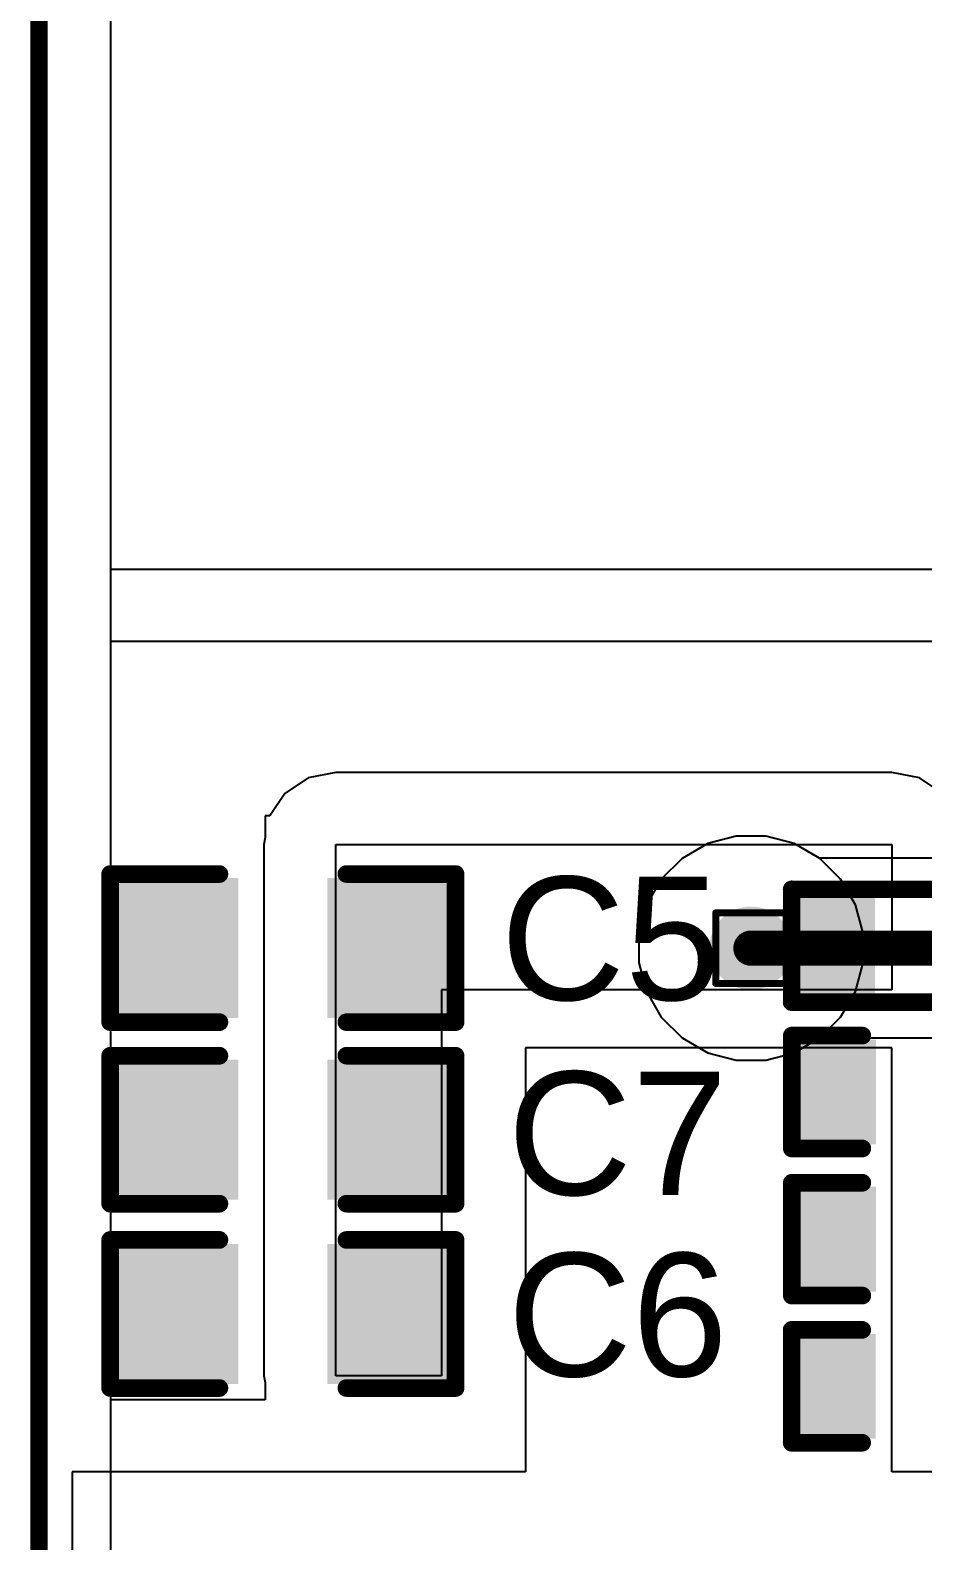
# Model space of a CAD drawing. Header units: inches. Extents: x -36 to 438, y -63 to 73.
# Drawn here: x -0.06 to 6.37, y 29.89 to 40.77 of the extents above; entities that cross this region are included whole.
import ezdxf

# ---------------------------------------------------------------- set-up
doc = ezdxf.new("R2010")
doc.units = ezdxf.units.IN
for name, color, linetype in [('Board Outline', 216, 'Continuous'), ('Bottom Layer', 5, 'Continuous'), ('Drill Drawing', 1, 'Continuous'), ('Ground', 16, 'Continuous'), ('Power 3V3', 76, 'Continuous'), ('Top Layer', 1, 'Continuous'), ('Top Overlay', 2, 'Continuous'), ('Top Paste', 8, 'Continuous'), ('Top Solder', 216, 'Continuous'), ('Via Holes', 16, 'Continuous')]:
    doc.layers.add(name, color=color, linetype=linetype)
doc.styles.add('Arial', font='', dxfattribs={"height": 0.2})
doc.styles.get('Arial').set_extended_font_data('Arial')

msp = doc.modelspace()

# ---------------------------------------------------------------- hatches: boundary and pattern name
at = {"layer": 'Bottom Layer'}
h = msp.add_hatch(color=5, dxfattribs=at)
edge = h.paths.add_edge_path()
edge.add_arc((5.131, 34.155), 0.3, 0, 360)
at = {"layer": 'Ground'}
h = msp.add_hatch(color=16, dxfattribs=at)
edge = h.paths.add_edge_path()
edge.add_arc((5.131, 34.155), 0.3, 0, 360)
at = {"layer": 'Power 3V3'}
h = msp.add_hatch(color=76, dxfattribs=at)
edge = h.paths.add_edge_path()
edge.add_arc((5.131, 34.155), 0.3, 0, 360)
at = {"layer": 'Top Layer'}
for points in [[(1.376, 34.6), (1.376, 33.711), (0.614, 33.711), (0.614, 34.6)], [(2.9, 34.6), (2.9, 33.711), (2.138, 33.711), (2.138, 34.6)], [(5.513, 33.855), (5.513, 34.49), (5.97, 34.49), (5.97, 33.855)], [(5.514, 32.801), (5.514, 33.436), (5.971, 33.436), (5.971, 32.801)], [(1.376, 33.291), (1.376, 32.402), (0.614, 32.402), (0.614, 33.291)], [(2.9, 33.291), (2.9, 32.402), (2.138, 32.402), (2.138, 33.291)], [(5.514, 31.741), (5.514, 32.376), (5.971, 32.376), (5.971, 31.741)], [(1.376, 31.964), (1.376, 31.075), (0.614, 31.075), (0.614, 31.964)], [(2.9, 31.964), (2.9, 31.075), (2.138, 31.075), (2.138, 31.964)], [(5.513, 30.681), (5.513, 31.316), (5.97, 31.316), (5.97, 30.681)]]:
    msp.add_hatch(color=1, dxfattribs=at).paths.add_polyline_path(points)
h = msp.add_hatch(color=1, dxfattribs=at)
edge = h.paths.add_edge_path()
edge.add_arc((5.131, 34.155), 0.3, 0, 360)
at = {"layer": 'Top Paste'}
for points in [[(1.376, 34.6), (1.376, 33.711), (0.614, 33.711), (0.614, 34.6)], [(2.9, 34.6), (2.9, 33.711), (2.138, 33.711), (2.138, 34.6)], [(5.513, 33.855), (5.513, 34.49), (5.97, 34.49), (5.97, 33.855)], [(5.514, 32.801), (5.514, 33.436), (5.971, 33.436), (5.971, 32.801)], [(1.376, 33.291), (1.376, 32.402), (0.614, 32.402), (0.614, 33.291)], [(2.9, 33.291), (2.9, 32.402), (2.138, 32.402), (2.138, 33.291)], [(5.514, 31.741), (5.514, 32.376), (5.971, 32.376), (5.971, 31.741)], [(1.376, 31.964), (1.376, 31.075), (0.614, 31.075), (0.614, 31.964)], [(2.9, 31.964), (2.9, 31.075), (2.138, 31.075), (2.138, 31.964)], [(5.513, 30.681), (5.513, 31.316), (5.97, 31.316), (5.97, 30.681)]]:
    msp.add_hatch(color=8, dxfattribs=at).paths.add_polyline_path(points)
at = {"layer": 'Top Solder'}
for points in [[(1.436, 34.66), (1.436, 33.651), (0.554, 33.651), (0.554, 34.66)], [(2.96, 34.66), (2.96, 33.651), (2.078, 33.651), (2.078, 34.66)], [(5.458, 33.8), (5.458, 34.545), (6.025, 34.545), (6.025, 33.8)], [(5.454, 32.741), (5.454, 33.496), (6.031, 33.496), (6.031, 32.741)], [(1.436, 33.351), (1.436, 32.342), (0.554, 32.342), (0.554, 33.351)], [(2.96, 33.351), (2.96, 32.342), (2.078, 32.342), (2.078, 33.351)], [(5.454, 31.681), (5.454, 32.436), (6.031, 32.436), (6.031, 31.681)], [(1.436, 32.024), (1.436, 31.015), (0.554, 31.015), (0.554, 32.024)], [(2.96, 32.024), (2.96, 31.015), (2.078, 31.015), (2.078, 32.024)], [(5.453, 30.621), (5.453, 31.376), (6.03, 31.376), (6.03, 30.621)]]:
    msp.add_hatch(color=216, dxfattribs=at).paths.add_polyline_path(points)
at = {"layer": 'Via Holes'}
h = msp.add_hatch(color=7, dxfattribs=at)
edge = h.paths.add_edge_path()
edge.add_arc((5.131, 34.155), 0.15, 0, 360)

# ---------------------------------------------------------------- linework, layer by layer
at = {"layer": 'Board Outline'}
msp.add_lwpolyline([(0, 51.21, 0.127, 0.127, 0), (0, 0, 0.127, 0.127, 0)], format="xyseb", dxfattribs=at)
at = {"layer": 'Bottom Layer'}
for p, q in [((0.518, 29.452), (0.518, 44.443)), ((5.024, 34.963), (4.819, 34.908)), ((5.237, 34.963), (5.024, 34.963)), ((5.443, 34.908), (5.237, 34.963)), ((4.819, 34.908), (4.635, 34.802)), ((5.627, 34.802), (5.443, 34.908)), ((4.635, 34.802), (4.484, 34.651)), ((5.777, 34.651), (5.627, 34.802)), ((4.484, 34.651), (4.378, 34.467)), ((5.884, 34.467), (5.777, 34.651)), ((4.378, 34.467), (4.323, 34.262)), ((5.939, 34.262), (5.884, 34.467)), ((4.323, 34.262), (4.323, 34.049)), ((5.939, 34.049), (5.939, 34.262)), ((4.323, 34.049), (4.378, 33.843)), ((5.884, 33.843), (5.939, 34.049)), ((4.378, 33.843), (4.484, 33.659)), ((5.777, 33.659), (5.884, 33.843)), ((4.484, 33.659), (4.635, 33.509)), ((5.627, 33.509), (5.777, 33.659)), ((4.635, 33.509), (4.819, 33.402)), ((5.443, 33.402), (5.627, 33.509)), ((4.819, 33.402), (5.024, 33.347)), ((5.024, 33.347), (5.237, 33.347)), ((5.237, 33.347), (5.443, 33.402))]:
    msp.add_line(p, q, dxfattribs=at)
at = {"layer": 'Drill Drawing'}
for points in [[(4.877, 34.409, 0.0508, 0.0508, 0), (5.385, 34.409, 0.0508, 0.0508, 0)], [(4.877, 33.901, 0.0508, 0.0508, 0), (4.877, 34.409, 0.0508, 0.0508, 0)], [(5.385, 33.901, 0.0508, 0.0508, 0), (5.385, 34.409, 0.0508, 0.0508, 0)], [(4.877, 33.901, 0.0508, 0.0508, 0), (5.385, 33.901, 0.0508, 0.0508, 0)]]:
    msp.add_lwpolyline(points, format="xyseb", dxfattribs=at)
for points in [[(4.864, 34.409, 0.0254, 0.0254, 1), (4.889, 34.409, 0.0254, 0.0254, 1)], [(4.864, 34.409, 0.0254, 0.0254, 1), (4.889, 34.409, 0.0254, 0.0254, 1)], [(5.372, 34.409, 0.0254, 0.0254, 1), (5.397, 34.409, 0.0254, 0.0254, 1)], [(5.372, 34.409, 0.0254, 0.0254, 1), (5.397, 34.409, 0.0254, 0.0254, 1)], [(4.864, 33.901, 0.0254, 0.0254, 1), (4.889, 33.901, 0.0254, 0.0254, 1)], [(4.864, 33.901, 0.0254, 0.0254, 1), (4.889, 33.901, 0.0254, 0.0254, 1)], [(5.372, 33.901, 0.0254, 0.0254, 1), (5.397, 33.901, 0.0254, 0.0254, 1)], [(5.372, 33.901, 0.0254, 0.0254, 1), (5.397, 33.901, 0.0254, 0.0254, 1)]]:
    msp.add_lwpolyline(points, format="xyseb", close=True, dxfattribs=at)
at = {"layer": 'Ground'}
for p, q in [((0.518, 29.452), (0.518, 44.443)), ((5.024, 34.963), (4.819, 34.908)), ((5.237, 34.963), (5.024, 34.963)), ((5.443, 34.908), (5.237, 34.963)), ((4.819, 34.908), (4.635, 34.802)), ((5.627, 34.802), (5.443, 34.908)), ((4.635, 34.802), (4.484, 34.651)), ((5.777, 34.651), (5.627, 34.802)), ((4.484, 34.651), (4.378, 34.467)), ((5.884, 34.467), (5.777, 34.651)), ((4.378, 34.467), (4.323, 34.262)), ((5.939, 34.262), (5.884, 34.467)), ((4.323, 34.262), (4.323, 34.049)), ((5.939, 34.049), (5.939, 34.262)), ((4.323, 34.049), (4.378, 33.843)), ((5.884, 33.843), (5.939, 34.049)), ((4.378, 33.843), (4.484, 33.659)), ((5.777, 33.659), (5.884, 33.843)), ((4.484, 33.659), (4.635, 33.509)), ((5.627, 33.509), (5.777, 33.659)), ((4.635, 33.509), (4.819, 33.402)), ((5.443, 33.402), (5.627, 33.509)), ((4.819, 33.402), (5.024, 33.347)), ((5.024, 33.347), (5.237, 33.347)), ((5.237, 33.347), (5.443, 33.402))]:
    msp.add_line(p, q, dxfattribs=at)
at = {"layer": 'Power 3V3'}
for p, q in [((0.518, 36.884), (0.518, 44.443)), ((18.749, 36.884), (0.518, 36.884)), ((0.518, 29.452), (0.518, 36.366)), ((0.518, 36.366), (18.232, 36.366)), ((5.024, 34.963), (4.819, 34.908)), ((5.237, 34.963), (5.024, 34.963)), ((5.443, 34.908), (5.237, 34.963)), ((4.819, 34.908), (4.635, 34.802)), ((5.625, 34.803), (5.443, 34.908)), ((4.635, 34.802), (4.484, 34.651)), ((7.496, 34.803), (5.625, 34.803)), ((4.484, 34.651), (4.378, 34.467)), ((4.378, 34.467), (4.323, 34.262)), ((4.323, 34.262), (4.323, 34.049)), ((4.323, 34.049), (4.378, 33.843)), ((4.378, 33.843), (4.484, 33.659)), ((4.484, 33.659), (4.635, 33.509)), ((4.635, 33.509), (4.819, 33.402)), ((5.443, 33.402), (5.625, 33.508)), ((5.625, 33.508), (7.496, 33.508)), ((4.819, 33.402), (5.024, 33.347)), ((5.024, 33.347), (5.237, 33.347)), ((5.237, 33.347), (5.443, 33.402))]:
    msp.add_line(p, q, dxfattribs=at)
msp.add_lwpolyline([(5.131, 34.155, 0.254, 0.254, 0), (7.496, 34.155, 0.254, 0.254, 0)], format="xyseb", dxfattribs=at)
msp.add_lwpolyline([(5.067, 34.155, 0.127, 0.127, 1), (5.194, 34.155, 0.127, 0.127, 1)], format="xyseb", close=True, dxfattribs=at)
at = {"layer": 'Top Layer'}
for p, q in [((0.518, 30.901), (0.518, 44.443)), ((1.94, 35.382), (1.772, 35.269)), ((2.138, 35.421), (1.94, 35.382)), ((6.147, 35.421), (2.138, 35.421)), ((6.345, 35.382), (6.147, 35.421)), ((6.513, 35.269), (6.345, 35.382)), ((1.772, 35.269), (1.664, 35.108)), ((1.664, 35.108), (1.63, 35.108)), ((1.63, 35.108), (1.63, 34.953)), ((1.63, 34.953), (1.62, 34.903)), ((1.62, 34.903), (1.62, 31.075)), ((2.138, 31.075), (2.138, 34.903)), ((2.138, 34.903), (6.147, 34.903)), ((6.147, 34.903), (6.147, 33.855)), ((6.147, 33.855), (2.9, 33.855)), ((2.9, 33.855), (2.9, 31.075)), ((6.147, 33.436), (3.505, 33.436)), ((3.505, 33.436), (3.505, 30.383)), ((6.147, 30.383), (6.147, 33.436)), ((1.62, 31.075), (1.63, 31.025)), ((1.63, 31.025), (1.63, 30.901)), ((2.9, 31.075), (2.138, 31.075)), ((1.63, 30.901), (0.518, 30.901)), ((3.505, 30.383), (0.238, 30.383)), ((0.238, 30.383), (0.238, 26.689)), ((7.812, 30.383), (6.147, 30.383))]:
    msp.add_line(p, q, dxfattribs=at)
at = {"layer": 'Top Overlay'}
for points in [[(0.513, 34.689, 0.127, 0.127, 0), (1.3, 34.689, 0.127, 0.127, 0)], [(0.513, 33.622, 0.127, 0.127, 0), (0.513, 34.689, 0.127, 0.127, 0)], [(2.214, 34.689, 0.127, 0.127, 0), (3.002, 34.689, 0.127, 0.127, 0)], [(3.002, 33.622, 0.127, 0.127, 0), (3.002, 34.689, 0.127, 0.127, 0)], [(5.424, 34.579, 0.127, 0.127, 0), (6.999, 34.579, 0.127, 0.127, 0)], [(5.424, 33.766, 0.127, 0.127, 0), (5.424, 34.579, 0.127, 0.127, 0)], [(5.424, 33.766, 0.127, 0.127, 0), (6.999, 33.766, 0.127, 0.127, 0)], [(5.399, 33.741, 0.00323, 0.00323, 0), (7.024, 33.741, 0.00323, 0.00323, 0)], [(0.513, 33.622, 0.127, 0.127, 0), (1.3, 33.622, 0.127, 0.127, 0)], [(2.214, 33.622, 0.127, 0.127, 0), (3.002, 33.622, 0.127, 0.127, 0)], [(5.425, 33.525, 0.127, 0.127, 0), (5.425, 32.712, 0.127, 0.127, 0)], [(5.425, 33.525, 0.127, 0.127, 0), (5.933, 33.525, 0.127, 0.127, 0)], [(0.513, 33.38, 0.127, 0.127, 0), (1.3, 33.38, 0.127, 0.127, 0)], [(0.513, 32.314, 0.127, 0.127, 0), (0.513, 33.38, 0.127, 0.127, 0)], [(2.214, 33.38, 0.127, 0.127, 0), (3.002, 33.38, 0.127, 0.127, 0)], [(3.002, 32.314, 0.127, 0.127, 0), (3.002, 33.38, 0.127, 0.127, 0)], [(5.425, 32.712, 0.127, 0.127, 0), (5.933, 32.712, 0.127, 0.127, 0)], [(5.425, 31.652, 0.127, 0.127, 0), (5.425, 32.465, 0.127, 0.127, 0)], [(5.425, 32.465, 0.127, 0.127, 0), (5.933, 32.465, 0.127, 0.127, 0)], [(0.513, 32.314, 0.127, 0.127, 0), (1.3, 32.314, 0.127, 0.127, 0)], [(2.214, 32.314, 0.127, 0.127, 0), (3.002, 32.314, 0.127, 0.127, 0)], [(0.513, 30.986, 0.127, 0.127, 0), (0.513, 32.053, 0.127, 0.127, 0)], [(0.513, 32.053, 0.127, 0.127, 0), (1.3, 32.053, 0.127, 0.127, 0)], [(2.214, 32.053, 0.127, 0.127, 0), (3.002, 32.053, 0.127, 0.127, 0)], [(3.002, 30.986, 0.127, 0.127, 0), (3.002, 32.053, 0.127, 0.127, 0)], [(5.425, 31.652, 0.127, 0.127, 0), (5.933, 31.652, 0.127, 0.127, 0)], [(5.424, 30.592, 0.127, 0.127, 0), (5.424, 31.405, 0.127, 0.127, 0)], [(5.424, 31.405, 0.127, 0.127, 0), (5.932, 31.405, 0.127, 0.127, 0)], [(0.513, 30.986, 0.127, 0.127, 0), (1.3, 30.986, 0.127, 0.127, 0)], [(2.214, 30.986, 0.127, 0.127, 0), (3.002, 30.986, 0.127, 0.127, 0)], [(5.424, 30.592, 0.127, 0.127, 0), (5.932, 30.592, 0.127, 0.127, 0)]]:
    msp.add_lwpolyline(points, format="xyseb", dxfattribs=at)
for points in [[(0.481, 34.689, 0.0635, 0.0635, 1), (0.544, 34.689, 0.0635, 0.0635, 1)], [(0.481, 34.689, 0.0635, 0.0635, 1), (0.544, 34.689, 0.0635, 0.0635, 1)], [(1.268, 34.689, 0.0635, 0.0635, 1), (1.332, 34.689, 0.0635, 0.0635, 1)], [(2.183, 34.689, 0.0635, 0.0635, 1), (2.246, 34.689, 0.0635, 0.0635, 1)], [(2.97, 34.689, 0.0635, 0.0635, 1), (3.034, 34.689, 0.0635, 0.0635, 1)], [(2.97, 34.689, 0.0635, 0.0635, 1), (3.034, 34.689, 0.0635, 0.0635, 1)], [(5.392, 34.579, 0.0635, 0.0635, 1), (5.456, 34.579, 0.0635, 0.0635, 1)], [(5.392, 34.579, 0.0635, 0.0635, 1), (5.456, 34.579, 0.0635, 0.0635, 1)], [(5.392, 33.766, 0.0635, 0.0635, 1), (5.456, 33.766, 0.0635, 0.0635, 1)], [(5.392, 33.766, 0.0635, 0.0635, 1), (5.456, 33.766, 0.0635, 0.0635, 1)], [(5.398, 33.741, 0.00161, 0.00161, 1), (5.399, 33.741, 0.00161, 0.00161, 1)], [(0.481, 33.622, 0.0635, 0.0635, 1), (0.544, 33.622, 0.0635, 0.0635, 1)], [(0.481, 33.622, 0.0635, 0.0635, 1), (0.544, 33.622, 0.0635, 0.0635, 1)], [(1.268, 33.622, 0.0635, 0.0635, 1), (1.332, 33.622, 0.0635, 0.0635, 1)], [(2.183, 33.622, 0.0635, 0.0635, 1), (2.246, 33.622, 0.0635, 0.0635, 1)], [(2.97, 33.622, 0.0635, 0.0635, 1), (3.034, 33.622, 0.0635, 0.0635, 1)], [(2.97, 33.622, 0.0635, 0.0635, 1), (3.034, 33.622, 0.0635, 0.0635, 1)], [(5.393, 33.525, 0.0635, 0.0635, 1), (5.457, 33.525, 0.0635, 0.0635, 1)], [(5.393, 33.525, 0.0635, 0.0635, 1), (5.457, 33.525, 0.0635, 0.0635, 1)], [(5.901, 33.525, 0.0635, 0.0635, 1), (5.965, 33.525, 0.0635, 0.0635, 1)], [(0.481, 33.38, 0.0635, 0.0635, 1), (0.544, 33.38, 0.0635, 0.0635, 1)], [(0.481, 33.38, 0.0635, 0.0635, 1), (0.544, 33.38, 0.0635, 0.0635, 1)], [(1.268, 33.38, 0.0635, 0.0635, 1), (1.332, 33.38, 0.0635, 0.0635, 1)], [(2.183, 33.38, 0.0635, 0.0635, 1), (2.246, 33.38, 0.0635, 0.0635, 1)], [(2.97, 33.38, 0.0635, 0.0635, 1), (3.034, 33.38, 0.0635, 0.0635, 1)], [(2.97, 33.38, 0.0635, 0.0635, 1), (3.034, 33.38, 0.0635, 0.0635, 1)], [(5.393, 32.712, 0.0635, 0.0635, 1), (5.457, 32.712, 0.0635, 0.0635, 1)], [(5.393, 32.712, 0.0635, 0.0635, 1), (5.457, 32.712, 0.0635, 0.0635, 1)], [(5.901, 32.712, 0.0635, 0.0635, 1), (5.965, 32.712, 0.0635, 0.0635, 1)], [(5.393, 32.465, 0.0635, 0.0635, 1), (5.457, 32.465, 0.0635, 0.0635, 1)], [(5.393, 32.465, 0.0635, 0.0635, 1), (5.457, 32.465, 0.0635, 0.0635, 1)], [(5.901, 32.465, 0.0635, 0.0635, 1), (5.965, 32.465, 0.0635, 0.0635, 1)], [(0.481, 32.314, 0.0635, 0.0635, 1), (0.544, 32.314, 0.0635, 0.0635, 1)], [(0.481, 32.314, 0.0635, 0.0635, 1), (0.544, 32.314, 0.0635, 0.0635, 1)], [(1.268, 32.314, 0.0635, 0.0635, 1), (1.332, 32.314, 0.0635, 0.0635, 1)], [(2.183, 32.314, 0.0635, 0.0635, 1), (2.246, 32.314, 0.0635, 0.0635, 1)], [(2.97, 32.314, 0.0635, 0.0635, 1), (3.034, 32.314, 0.0635, 0.0635, 1)], [(2.97, 32.314, 0.0635, 0.0635, 1), (3.034, 32.314, 0.0635, 0.0635, 1)], [(0.481, 32.053, 0.0635, 0.0635, 1), (0.544, 32.053, 0.0635, 0.0635, 1)], [(0.481, 32.053, 0.0635, 0.0635, 1), (0.544, 32.053, 0.0635, 0.0635, 1)], [(1.268, 32.053, 0.0635, 0.0635, 1), (1.332, 32.053, 0.0635, 0.0635, 1)], [(2.183, 32.053, 0.0635, 0.0635, 1), (2.246, 32.053, 0.0635, 0.0635, 1)], [(2.97, 32.053, 0.0635, 0.0635, 1), (3.034, 32.053, 0.0635, 0.0635, 1)], [(2.97, 32.053, 0.0635, 0.0635, 1), (3.034, 32.053, 0.0635, 0.0635, 1)], [(5.393, 31.652, 0.0635, 0.0635, 1), (5.457, 31.652, 0.0635, 0.0635, 1)], [(5.393, 31.652, 0.0635, 0.0635, 1), (5.457, 31.652, 0.0635, 0.0635, 1)], [(5.901, 31.652, 0.0635, 0.0635, 1), (5.965, 31.652, 0.0635, 0.0635, 1)], [(5.392, 31.405, 0.0635, 0.0635, 1), (5.456, 31.405, 0.0635, 0.0635, 1)], [(5.392, 31.405, 0.0635, 0.0635, 1), (5.456, 31.405, 0.0635, 0.0635, 1)], [(5.9, 31.405, 0.0635, 0.0635, 1), (5.964, 31.405, 0.0635, 0.0635, 1)], [(0.481, 30.986, 0.0635, 0.0635, 1), (0.544, 30.986, 0.0635, 0.0635, 1)], [(0.481, 30.986, 0.0635, 0.0635, 1), (0.544, 30.986, 0.0635, 0.0635, 1)], [(1.268, 30.986, 0.0635, 0.0635, 1), (1.332, 30.986, 0.0635, 0.0635, 1)], [(2.183, 30.986, 0.0635, 0.0635, 1), (2.246, 30.986, 0.0635, 0.0635, 1)], [(2.97, 30.986, 0.0635, 0.0635, 1), (3.034, 30.986, 0.0635, 0.0635, 1)], [(2.97, 30.986, 0.0635, 0.0635, 1), (3.034, 30.986, 0.0635, 0.0635, 1)], [(5.392, 30.592, 0.0635, 0.0635, 1), (5.456, 30.592, 0.0635, 0.0635, 1)], [(5.392, 30.592, 0.0635, 0.0635, 1), (5.456, 30.592, 0.0635, 0.0635, 1)], [(5.9, 30.592, 0.0635, 0.0635, 1), (5.964, 30.592, 0.0635, 0.0635, 1)]]:
    msp.add_lwpolyline(points, format="xyseb", close=True, dxfattribs=at)

# ---------------------------------------------------------------- texts
at = {"layer": 'Top Overlay', "style": 'Arial'}
for s, p in [('C5', (3.326, 33.781)), ('C7', (3.376, 32.377)), ('C6', (3.376, 31.07))]:
    msp.add_text(s, height=0.889, dxfattribs=at).set_placement(p)

doc.saveas('drawing.dxf')
